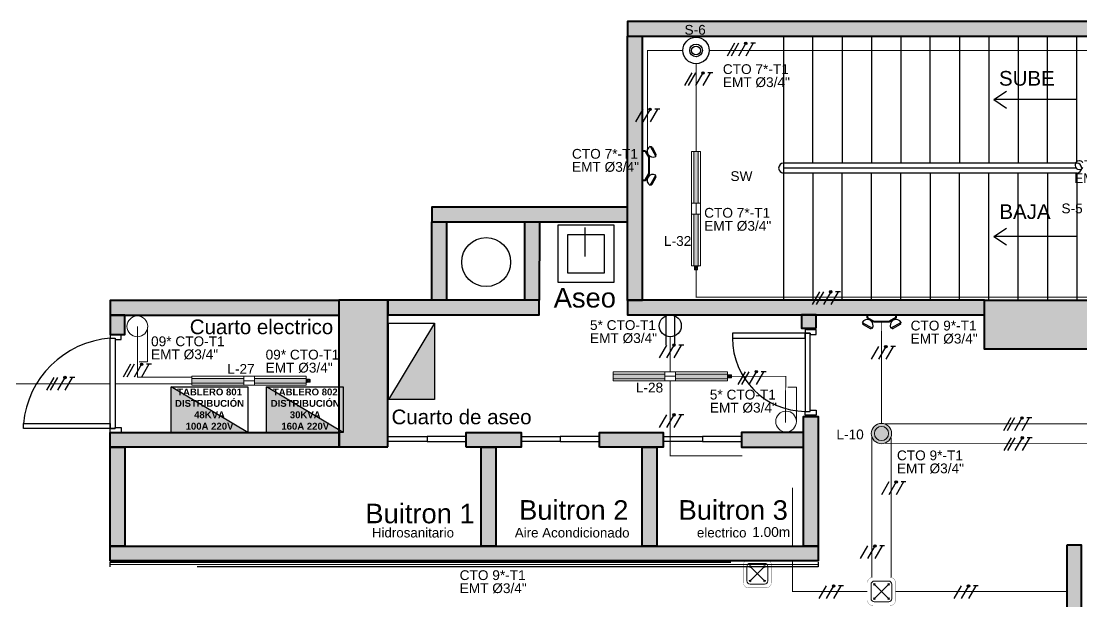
# Model space of a CAD drawing. Header units: metres. Extents: x -692 to 1029, y -233 to 3386.
# Drawn here: x 1008.49 to 1019.34, y 2480.53 to 2486.47 of the extents above; entities that cross this region are included whole.
import ezdxf
from ezdxf.lldxf.tags import DXFTag

# ---------------------------------------------------------------- set-up
doc = ezdxf.new("R2010")
doc.units = ezdxf.units.M
for name, pattern in [('CENTER2', [28.575, 19.05, -3.175, 3.175, -3.175]), ('CONTINUA', [0]), ('HIDDEN', [9.525, 6.35, -3.175]), ('LÍNEAS_OCULTASX2', [0.75, 0.5, -0.25])]:
    doc.linetypes.add(name, pattern=pattern)
for name, color, linetype in [('-ALAMBRADO', 7, 'Continuous'), ('-CN-GYD-ILUMINACION-EM', 1, 'Continuous'), ('-CN-GYD-TEXTOS', 7, 'Continuous'), ('1amobla', 253, 'Continuous'), ('AMOBLAMIENTO', 252, 'Continuous'), ('AREA PARQUEO', 253, 'Continuous'), ('CAJA DE PASO', 86, 'Continuous'), ('F-2', 253, 'Continuous'), ('GG_PISO 3', 8, 'Continuous'), ('GG_PISO 5', 8, 'Continuous'), ('LUMINARIA DE EMERGENCIA', 1, 'Continuous'), ('LUMINARIA LED CIRCULAR', 7, 'Continuous'), ('LUZ LED INDIRECTA', 7, 'Continuous'), ('MUEBLE', 253, 'Continuous'), ('SENSOR MOVIMIENTO', 3, 'Continuous'), ('T', 1, 'Continuous'), ('TB', 7, 'Continuous')]:
    doc.layers.add(name, color=color, linetype=linetype)
for name, color, linetype, lineweight in [('-CN-GYD-LUMINARIA LED HERMETICA', 1, 'Continuous', 5), ('-CN-GYD-TUBERÍA ILUMINACION', 5, 'Continuous', 18), ('-CN-GYD-TUBERÍA TOMACORRIENTE PVC', 86, 'Continuous', 18), ('-CN-INTERRUPTORES DE PARED', 3, 'Continuous', 20), ('_TEXTO', 7, 'Continuous', 9), ('Estructura', 250, 'Continuous', 40), ('TEXTOS', 250, 'Continuous', 20), ('Textos 1', 7, 'Continuous', 25)]:
    doc.layers.add(name, color=color, linetype=linetype, lineweight=lineweight)
for name, color, linetype, true_color in [('A-HATCH CONCRETO', 7, 'Continuous', 0xa8a8a8), ('HACHTCOLUMNA', 7, 'Continuous', 0x5c5c5c), ('JCA_HATCH 254', 7, 'Continuous', 0xc4c4c4)]:
    doc.layers.add(name, color=color, linetype=linetype, true_color=true_color)
doc.layers.add('DIM-25', color=253, linetype='Continuous', plot=False)
doc.layers.add('Muro', color=7, linetype='Continuous', lineweight=40, true_color=0x2e2e2e)
doc.styles.add('GYD', font='arial.ttf', dxfattribs={"height": 2.5})
doc.styles.get("Standard").update_dxf_attribs({"font": 'arial.ttf'})
tags = doc.linetypes.add('EMT_LINE', pattern='A,0.5,-0.2,["EMT",Standard,S=0.1,R=0,X=-0.1,Y=-0.05],-0.25', length=0.95).pattern_tags.tags
tags[6] = DXFTag(74, 10)
pattern_1 = [(180, (4.985, -38.812), (-6.00631, -10.40324), [1.50158, -10.51105]), (270, (4.2344, -38.812), (6.00631, -10.40324), [0.75079, -20.05569]), (270, (4.047, -38.812), (6.00631, -10.40324), [0.60063, -20.20584]), (270, (4.422, -38.812), (6.00631, -10.40324), [0.60063, -20.20584]), (240, (3.859, -38.812), (6.00631, -10.40324), [0.4805, -11.53212]), (300, (4.61, -38.812), (12.01262, -4e-09), [0.4805, -11.53212])]

# ---------------------------------------------------------------- blocks, each defined once
blk = doc.blocks.new('2x')
at = {"layer": '-ALAMBRADO'}
h = blk.add_hatch(color=256, dxfattribs=at)
edge = h.paths.add_edge_path()
edge.add_arc((0.075, 0.13), 0.025, 0, 360)
for p, q in [((-0.075, 0.13), (-0.225, -0.13)), ((0.075, 0.13), (-0.075, -0.13)), ((0.225, 0.13), (0.075, -0.13))]:
    blk.add_line(p, q, dxfattribs=at)
blk.add_lwpolyline([(0.275, 0.13), (0.175, 0.13)], dxfattribs=at)
blk.add_circle((0.075, 0.13), 0.025, dxfattribs=at)
blk = doc.blocks.new('*U28')
at = {"layer": '-ALAMBRADO'}
blk.add_blockref('2x', (0, 0), dxfattribs=at)
blk = doc.blocks.new('Caja de paso')
at = {"layer": '-CN-GYD-TUBERÍA TOMACORRIENTE PVC', "const_width": 0.00173}
blk.add_lwpolyline([(-0.1111, 0.0667), (-0.1111, -0.0667, 0.414214), (-0.0667, -0.1111), (0.0667, -0.1111, 0.414214), (0.1111, -0.0667), (0.1111, 0.0667, 0.414214), (0.0667, 0.1111), (-0.0667, 0.1111, 0.414214)], format="xyb", close=True, dxfattribs=at)
at = {"layer": '-CN-GYD-TUBERÍA TOMACORRIENTE PVC'}
blk.add_lwpolyline([(-0.0566, -0.0819), (0.0566, -0.0819, 0.414214), (0.0819, -0.0566), (0.0819, 0.0566, 0.414214), (0.0566, 0.0819), (-0.0566, 0.0819, 0.414214), (-0.0819, 0.0566), (-0.0819, -0.0566, 0.414214)], format="xyb", close=True, dxfattribs=at)
at = {"layer": '-CN-GYD-TUBERÍA TOMACORRIENTE PVC', "linetype": 'LÍNEAS_OCULTASX2'}
for points in [[(-0.0566, 0.0566), (0.0566, -0.0566)], [(0.0566, 0.0566), (-0.0566, -0.0566)]]:
    blk.add_lwpolyline(points, dxfattribs=at)
at = {"layer": '-CN-GYD-TUBERÍA TOMACORRIENTE PVC'}
for centre in [(-0.0566, 0.0566), (0.0566, 0.0566), (-0.0566, -0.0566), (0.0566, -0.0566)]:
    blk.add_circle(centre, 0.00665, dxfattribs=at)
blk = doc.blocks.new('t')
at = {"layer": 'T'}
for p, q in [((0.0063, 0.03), (0.2042, 0.03)), ((0.0063, -0.03), (0.2042, -0.03))]:
    blk.add_line(p, q, dxfattribs=at)
blk.add_circle((0.075, 0), 0.075, dxfattribs=at)
blk = doc.blocks.new('*U35')
at = {"layer": '-CN-GYD-ILUMINACION-EM', "ltscale": 0.3}
for p, q in [((-145, 270), (-200, 170)), ((-114, 285), (-197, 136)), ((-119, 277), (-119, 277)), ((-193, 144), (-193, 144)), ((-114, -285), (-197, -136)), ((-193, -144), (-193, -144)), ((-145, -270), (-200, -170)), ((-119, -277), (-119, -277))]:
    blk.add_line(p, q, dxfattribs=at)
at = {"layer": '-CN-GYD-ILUMINACION-EM'}
for p, q in [((0, 217), (-46, 217)), ((0, 207), (-40, 207)), ((0, -217), (0, 217)), ((-104, 116), (-104, -116)), ((-94, 114), (-94, -114)), ((-46, -217), (0, -217)), ((-40, -207), (0, -207))]:
    blk.add_line(p, q, dxfattribs=at)
for points in [[(-46, 217), (-104, 116)], [(-40, 207), (-94, 114)], [(-56, 199), (-70, 208)], [(-96, 130), (-110, 138)], [(-96, -130), (-110, -138)], [(-46, -217), (-104, -116)], [(-40, -207), (-94, -114)], [(-56, -199), (-70, -208)]]:
    blk.add_lwpolyline(points, dxfattribs=at)
at = {"layer": '-CN-GYD-ILUMINACION-EM', "ltscale": 0.3}
for centre, radius, start, end in [((-183, 161), 19.1, 150.9715, 240.9715), ((-156, 211), 85.5, 240.9715, 60.9715), ((-128, 260), 19.1, 60.9715, 150.9715), ((-183, -161), 19.1, 119.0285, 209.0285), ((-156, -211), 85.5, 299.0285, 119.0285), ((-128, -260), 19.1, 209.0285, 299.0285)]:
    blk.add_arc(centre, radius, start, end, dxfattribs=at)
at = {"layer": '-CN-GYD-TEXTOS', "style": 'GYD'}
blk.add_attdef('5', (-68, -406), '', height=125, rotation=90, dxfattribs=at)
blk = doc.blocks.new('TB')
at = {"layer": 'TB'}
h = blk.add_hatch(color=256, dxfattribs=at)
h.dxf.hatch_style = 1
h.paths.add_polyline_path([(0.1564, 0), (-0.1564, 0.1562), (-0.1564, 0)])
blk.add_lwpolyline([(-0.1564, 0.1562), (0.1564, 0.1562), (0.1564, 0), (-0.1564, 0)], close=True, dxfattribs=at)
blk.add_lwpolyline([(0.1564, 0), (-0.1564, 0.1562)], dxfattribs=at)
blk = doc.blocks.new('LUMINARIA HERMETICA 40W')
h = blk.add_hatch()
h.set_pattern_fill('SWAMP', color=252, scale=0.472938, angle=180)
h.set_pattern_definition(pattern_1)
h.paths.add_polyline_path([(-24, 55), (23, 55), (23, 585), (-24, 585)])
h = blk.add_hatch()
h.set_pattern_fill('SWAMP', color=252, scale=0.472938, angle=180)
h.set_pattern_definition(pattern_1)
h.paths.add_polyline_path([(-24, -585), (23, -585), (23, -55), (-24, -55)])
at = {"layer": '-CN-INTERRUPTORES DE PARED', "color": 1, "extrusion": (0, 0, -1)}
for p, q in [((-46, 585), (46, 585)), ((-46, 55), (-46, 585)), ((46, 585), (46, 559)), ((46, 559), (46, 55)), ((-46, -559), (-46, -55)), ((46, -55), (46, -585)), ((-46, -585), (-46, -559)), ((46, -585), (-46, -585))]:
    blk.add_line(p, q, dxfattribs=at)
at = {"layer": '-CN-INTERRUPTORES DE PARED', "color": 1}
for p, q in [((46, 55), (-46, 55)), ((0, 55), (0, -55)), ((46, -55), (46, 55)), ((-46, -55), (46, -55)), ((-16, -587), (-17, -588)), ((-17, -588), (-17, -589)), ((-17, -589), (-17, -595)), ((-17, -595), (-12, -595)), ((-15, -587), (-16, -587)), ((-12, -596), (-16, -596)), ((-16, -596), (-16, -604)), ((-16, -604), (-12, -604)), ((-16, -605), (-16, -615)), ((-12, -605), (-16, -605)), ((-16, -615), (-14, -617)), ((-13, -587), (-15, -587)), ((-14, -617), (-14, -621)), ((-14, -621), (-14, -623)), ((-14, -623), (-11, -626)), ((-13, -587), (-13, -585)), ((-13, -585), (0, -585)), ((-12, -588), (-13, -587)), ((0, -587), (-13, -587)), ((-11, -589), (-12, -588)), ((-12, -595), (-12, -596)), ((-12, -604), (-12, -605)), ((-8, -588), (-11, -589)), ((-11, -626), (0, -626)), ((-7, -588), (-8, -588)), ((-3, -587), (-7, -588)), ((0, -587), (-3, -587)), ((13, -585), (0, -585)), ((0, -587), (3, -587)), ((0, -587), (13, -587)), ((11, -626), (0, -626)), ((3, -587), (7, -588)), ((7, -588), (8, -588)), ((8, -588), (11, -589)), ((11, -589), (12, -588)), ((14, -623), (11, -626)), ((12, -588), (13, -587)), ((17, -595), (12, -595)), ((12, -595), (12, -596)), ((12, -596), (16, -596)), ((16, -604), (12, -604)), ((12, -604), (12, -605)), ((12, -605), (16, -605)), ((13, -587), (13, -585)), ((13, -587), (15, -587)), ((16, -615), (14, -617)), ((14, -617), (14, -621)), ((14, -621), (14, -623)), ((15, -587), (16, -587)), ((16, -587), (17, -588)), ((16, -596), (16, -604)), ((16, -605), (16, -615)), ((17, -588), (17, -589)), ((17, -589), (17, -595))]:
    blk.add_line(p, q, dxfattribs=at)
for points in [[(-46, 55), (-46, -55)], [(-17, -594), (-11, -594), (-8, -594), (0, -594)], [(-14, -617), (0, -617)], [(-12, -595), (0, -595)], [(-12, -596), (0, -596)], [(-12, -604), (0, -604)], [(-12, -605), (0, -605)], [(-11, -589), (-11, -595)], [(-9, -615), (-11, -617)], [(-7, -605), (-7, -615), (-9, -615), (-9, -605)], [(-8, -588), (-8, -595)], [(-8, -604), (-8, -596)], [(-7, -615), (-4, -617)], [(17, -594), (11, -594), (8, -594), (0, -594)], [(12, -595), (0, -595)], [(12, -596), (0, -596)], [(12, -604), (0, -604)], [(12, -605), (0, -605)], [(14, -617), (0, -617)], [(7, -615), (4, -617)], [(7, -605), (7, -615), (9, -615), (9, -605)], [(8, -588), (8, -595)], [(8, -604), (8, -596)], [(9, -615), (11, -617)], [(11, -589), (11, -595)]]:
    blk.add_lwpolyline(points, dxfattribs=at)
at = {"color": 1}
for points in [[(23, 55), (-24, 55), (-24, 585), (23, 585)], [(23, -585), (-24, -585), (-24, -55), (23, -55)]]:
    blk.add_lwpolyline(points, close=True, dxfattribs=at)
blk = doc.blocks.new('Sensor 360º_')
at = {"layer": 'SENSOR MOVIMIENTO'}
for radius in [0.1126, 0.054, 0.0375]:
    blk.add_circle((0, 0), radius, dxfattribs=at)
blk = doc.blocks.new('3x')
at = {"layer": '-ALAMBRADO'}
h = blk.add_hatch(color=256, dxfattribs=at)
edge = h.paths.add_edge_path()
edge.add_arc((0.078, 0.13), 0.025, 0, 360)
for p, q in [((-0.152, 0.13), (-0.302, -0.13)), ((-0.072, 0.13), (-0.222, -0.13)), ((0.078, 0.13), (-0.072, -0.13)), ((0.228, 0.13), (0.078, -0.13))]:
    blk.add_line(p, q, dxfattribs=at)
blk.add_lwpolyline([(0.278, 0.13), (0.178, 0.13)], dxfattribs=at)
blk.add_circle((0.078, 0.13), 0.025, dxfattribs=at)
blk = doc.blocks.new('*U29')
at = {"layer": '-ALAMBRADO'}
blk.add_blockref('3x', (0, 0), dxfattribs=at)
blk = doc.blocks.new('*U95')
at = {"layer": '-ALAMBRADO'}
blk.add_blockref('3x', (0, 0), dxfattribs=at)
blk = doc.blocks.new('OJO DE BUEY 12W')
at = {"layer": 'JCA_HATCH 254', "transparency": 33554687}
h = blk.add_hatch(color=256, dxfattribs=at)
h.dxf.hatch_style = 1
h.paths.add_polyline_path([(-104, 0, 1), (104, 0, 1)])
h.paths.add_polyline_path([(73, 0, -1), (-73, 0, -1)], flags=16)
at = {"layer": 'LUMINARIA LED CIRCULAR', "linetype": 'EMT_LINE', "lineweight": 5, "ltscale": 10}
h = blk.add_hatch(color=256, dxfattribs=at)
h.dxf.hatch_style = 1
h.set_gradient(color1=(147, 149, 152), color2=(248, 246, 176), name='SPHERICAL')
edge = h.paths.add_edge_path()
edge.add_arc((0, 0), 72.7, 0, 360)
at = {"layer": 'LUMINARIA LED CIRCULAR', "linetype": 'Continuous', "lineweight": 5, "ltscale": 10}
for radius in [104, 72.7]:
    blk.add_circle((0, 0), radius, dxfattribs=at)
blk = doc.blocks.new('Est etapa 3 torre')
at = {"layer": 'HACHTCOLUMNA'}
h = blk.add_hatch(color=256, dxfattribs=at)
h.paths.add_polyline_path([(1123.55, -5959.124), (1123.05, -5959.124), (1123.05, -5957.624), (1123.55, -5957.624)])
h.paths.add_polyline_path([(1116.05, -5959.124), (1115.55, -5959.124), (1115.55, -5957.624), (1116.05, -5957.624)])
h.paths.add_polyline_path([(1139.548, -5959.124), (1139.048, -5959.124), (1139.048, -5957.624), (1139.548, -5957.624)])
h.paths.add_polyline_path([(1132.05, -5959.124), (1131.55, -5959.124), (1131.55, -5957.624), (1132.05, -5957.624)])
h.paths.add_polyline_path([(1140.048, -5967.649), (1140.048, -5968.149), (1138.548, -5968.149), (1138.548, -5967.649)])
h.paths.add_polyline_path([(1124.05, -5967.649), (1124.05, -5968.149), (1122.55, -5968.149), (1122.55, -5967.649)])
h.paths.add_polyline_path([(1131.05, -5967.649), (1131.05, -5968.149), (1132.55, -5968.149), (1132.55, -5967.649)])
h.paths.add_polyline_path([(1115.05, -5967.649), (1115.05, -5968.149), (1116.55, -5968.149), (1116.55, -5967.649)])
h.paths.add_polyline_path([(1140.048, -5975.649), (1140.048, -5976.149), (1138.548, -5976.149), (1138.548, -5975.649)])
h.paths.add_polyline_path([(1124.05, -5975.649), (1124.05, -5976.149), (1122.55, -5976.149), (1122.55, -5975.649)])
h.paths.add_polyline_path([(1131.05, -5975.649), (1131.05, -5976.149), (1132.55, -5976.149), (1132.55, -5975.649)])
h.paths.add_polyline_path([(1115.05, -5975.649), (1115.05, -5976.149), (1116.55, -5976.149), (1116.55, -5975.649)])
h.paths.add_polyline_path([(1140.048, -5985.749), (1140.048, -5986.249), (1138.548, -5986.249), (1138.548, -5985.749)])
h.paths.add_polyline_path([(1124.05, -5985.749), (1124.05, -5986.249), (1122.55, -5986.249), (1122.55, -5985.749)])
h.paths.add_polyline_path([(1131.05, -5985.749), (1131.05, -5986.249), (1132.55, -5986.249), (1132.55, -5985.749)])
h.paths.add_polyline_path([(1115.05, -5985.749), (1115.05, -5986.249), (1116.55, -5986.249), (1116.55, -5985.749)])
h.paths.add_polyline_path([(1140.048, -5993.749), (1140.048, -5994.249), (1138.548, -5994.249), (1138.548, -5993.749)])
h.paths.add_polyline_path([(1124.05, -5993.749), (1124.05, -5994.249), (1122.55, -5994.249), (1122.55, -5993.749)])
h.paths.add_polyline_path([(1131.05, -5993.749), (1131.05, -5994.249), (1132.55, -5994.249), (1132.55, -5993.749)])
h.paths.add_polyline_path([(1115.05, -5993.749), (1115.05, -5994.249), (1116.55, -5994.249), (1116.55, -5993.749)])
h.paths.add_polyline_path([(1132.05, -6003.426), (1131.55, -6003.426), (1131.55, -6004.922), (1132.05, -6004.922)])
h.paths.add_polyline_path([(1138.153, -6003.424), (1139.653, -6003.424), (1139.653, -6003.924), (1138.153, -6003.924)])
h.paths.add_polyline_path([(1116.05, -6004.924), (1116.05, -6003.424), (1115.55, -6003.424), (1115.55, -6004.924)])
h.paths.add_polyline_path([(1123.55, -6004.924), (1123.55, -6003.424), (1123.05, -6003.424), (1123.05, -6004.924)])
h.paths.add_polyline_path([(1139.048, -6011.949), (1139.048, -6009.549), (1139.548, -6009.549), (1139.548, -6011.949)])
h.paths.add_polyline_path([(1131.55, -6009.549), (1131.55, -6011.949), (1132.05, -6011.949), (1132.05, -6009.549)])
h.paths.add_polyline_path([(1123.05, -6009.549), (1123.05, -6011.949), (1123.55, -6011.949), (1123.55, -6009.549)])
h.paths.add_polyline_path([(1116.05, -6009.549), (1116.05, -6011.949), (1115.55, -6011.949), (1115.55, -6009.549)])
at = {"layer": 'Estructura'}
for points in [[(1132.05, -6004.924), (1132.05, -6003.424), (1131.55, -6003.424), (1131.55, -6004.924)], [(1138.153, -6003.424), (1139.653, -6003.424), (1139.653, -6003.924), (1138.153, -6003.924)]]:
    blk.add_lwpolyline(points, close=True, dxfattribs=at)
blk = doc.blocks.new('A$Ca864cd78')
at = {"layer": 'A-HATCH CONCRETO', "ltscale": 0.03}
h = blk.add_hatch(color=256, dxfattribs=at)
h.dxf.hatch_style = 1
h.paths.add_polyline_path([(11.794, 8.579), (11.794, 8.429), (12.142, 8.429), (12.142, 8.579)])
h.paths.add_polyline_path([(12.142, 8.579), (12.292, 8.579), (12.292, 7.228), (12.142, 7.228)])
h.paths.add_polyline_path([(14.853, 7.078), (14.853, 7.228), (11.794, 7.229), (11.794, 7.079)])
h.paths.add_polyline_path([(11.444, 2.455), (11.444, 7.079), (11.294, 7.079), (11.294, 2.82), (11.294, 2.455)])
h.paths.add_polyline_path([(14.853, 3.904), (14.703, 3.904), (14.703, 7.078), (14.853, 7.078)])
h.paths.add_polyline_path([(13.453, 4.054), (13.453, 2.364), (13.803, 2.365), (13.803, 2.515), (13.604, 2.514), (13.603, 4.054)])
h.paths.add_polyline_path([(14.853, 2.515), (14.703, 2.515), (14.703, 1.865), (14.853, 1.865)])
h.paths.add_polyline_path([(14.703, 2.364), (14.703, 2.365), (14.703, 2.515), (14.703, 2.514)], flags=16)
h.paths.add_polyline_path([(11.294, 0.02), (14.853, 0.02), (14.853, 0.17), (11.794, 0.17), (11.794, 0.055), (11.294, 0.055)])
h.paths.add_polyline_path([(14.703, 0.665), (14.703, 0.17), (14.853, 0.17), (14.853, 0.665)])
h.paths.add_polyline_path([(18.169, 2.515), (18.169, 2.365), (17.603, 2.365), (17.603, 0), (17.452, 0), (17.452, 2.515)])
h.paths.add_polyline_path([(20.721, 2.515), (20.721, 2.365), (20.294, 2.365), (20.294, 2.455), (19.794, 2.455), (19.794, 2.365), (19.369, 2.365), (19.369, 2.515)])
h.paths.add_polyline_path([(17.603, 0), (24.645, 0), (24.645, 0.153), (17.603, 0.153)])
h.paths.add_polyline_path([(22.921, 2.515), (22.921, 2.365), (21.921, 2.365), (21.921, 2.515)])
h.paths.add_polyline_path([(22.346, 0.153), (22.496, 0.153), (22.496, 2.365), (22.346, 2.365), (22.346, 2.367), (22.346, 0.153), (22.346, 0.153)])
h.paths.add_polyline_path([(24.121, 2.515), (24.121, 2.365), (24.645, 2.365), (24.645, 0), (24.795, 0), (24.795, 2.515)])
h.paths.add_polyline_path([(27.791, 0.155), (31.592, 0.155), (31.592, 0.005), (27.791, 0.005)])
h.paths.add_polyline_path([(27.241, 0.005), (27.241, 2.455), (27.291, 2.455), (27.291, 0.055), (27.791, 0.055), (27.791, 0.005)])
h.paths.add_polyline_path([(31.026, 1.658), (31.026, 0.155), (30.876, 0.155), (30.876, 1.658)])
h.paths.add_polyline_path([(31.026, 1.658), (31.442, 1.658), (31.442, 1.508), (31.026, 1.508)])
h.paths.add_polyline_path([(31.592, 1.658), (31.592, 0.155), (31.442, 0.155), (31.442, 1.658)])
h.paths.add_polyline_path([(28.291, 3.974), (31.442, 3.974), (31.442, 3.824), (28.291, 3.824)])
h.paths.add_polyline_path([(28.9, 4.914), (28.9, 3.974), (29.05, 3.974), (29.05, 4.914)])
h.paths.add_polyline_path([(27.24, 6.076), (27.241, 2.455), (27.391, 2.455), (27.39, 6.076)])
h.paths.add_polyline_path([(27.391, 3.974), (27.391, 3.974), (27.391, 3.824), (27.391, 3.824)], flags=17)
h.paths.add_polyline_path([(28.9, 6.066), (31.442, 6.066), (31.442, 5.916), (28.9, 5.916)])
h.paths.add_polyline_path([(31.592, 6.066), (31.592, 4.863), (31.442, 4.863), (31.442, 6.066)])
h.paths.add_polyline_path([(28.9, 9.833), (28.9, 8.274), (29.05, 8.274), (29.05, 9.833)])
h.paths.add_polyline_path([(30.995, 9.831), (28.9, 9.835), (28.9, 9.985), (30.996, 9.981)])
h.paths.add_polyline_path([(31.212, 11.429), (22.745, 11.429), (22.745, 11.279), (31.212, 11.279)])
h.paths.add_polyline_path([(22.745, 8.578), (22.745, 11.279), (22.895, 11.279), (22.895, 8.578)])
h = blk.add_hatch(color=256, dxfattribs=at)
h.dxf.hatch_style = 1
h.paths.add_polyline_path([(22.745, 9.529), (20.744, 9.529), (20.744, 9.379), (22.745, 9.379)])
h.paths.add_polyline_path([(21.844, 9.379), (21.843, 8.429), (20.294, 8.429), (20.294, 8.579), (20.743, 8.579), (20.744, 9.379), (20.894, 9.376), (20.893, 8.58), (21.693, 8.579), (21.694, 9.379)])
h = blk.add_hatch(color=256, dxfattribs=at)
h.dxf.hatch_style = 1
h.paths.add_polyline_path([(26.396, 8.58), (22.745, 8.58), (22.745, 8.43), (26.396, 8.43)])
h.paths.add_polyline_path([(21.094, 7.078), (21.094, 7.228), (21.657, 7.228), (21.657, 7.078)])
h.paths.add_polyline_path([(22.457, 7.078), (22.457, 7.228), (23.111, 7.228), (23.111, 7.078)])
h.paths.add_polyline_path([(24.545, 7.078), (24.545, 7.228), (23.911, 7.228), (23.911, 7.078)])
h.paths.add_polyline_path([(24.695, 6.066), (24.545, 6.066), (24.545, 7.391), (24.695, 7.391)])
h.paths.add_polyline_path([(17.452, 6.066), (24.695, 6.066), (24.695, 5.916), (17.452, 5.916)])
h.paths.add_polyline_path([(23.046, 6.066), (22.896, 6.066), (22.896, 7.078), (23.046, 7.078)])
h.paths.add_polyline_path([(21.397, 6.066), (21.247, 6.066), (21.247, 7.078), (21.397, 7.078)])
h.paths.add_polyline_path([(17.453, 6.066), (17.453, 7.078), (17.603, 7.078), (17.603, 6.066)])
h.paths.add_polyline_path([(17.453, 7.078), (17.453, 7.228), (19.794, 7.228), (19.794, 7.078)])
h = blk.add_hatch(color=256, dxfattribs=at)
h.dxf.hatch_style = 1
h.paths.add_polyline_path([(24.676, 8.43), (24.526, 8.43), (24.526, 8.294), (24.676, 8.294)])
at = {"layer": 'JCA_HATCH 254', "linetype": 'Continuous', "ltscale": 0.3, "transparency": 33554687}
h = blk.add_hatch(color=256, dxfattribs=at)
h.dxf.hatch_style = 1
h.paths.add_polyline_path([(19.794, 8.578), (17.453, 8.578), (17.453, 8.428), (19.794, 8.428)])
h = blk.add_hatch(color=256, dxfattribs=at)
h.dxf.hatch_style = 1
h.paths.add_polyline_path([(17.453, 8.428), (17.453, 8.228), (17.603, 8.228), (17.603, 8.428)])
at = {"layer": '1amobla', "linetype": 'CENTER2', "ltscale": 0.3}
for p, q in [((24.341, 11.28), (24.341, 8.581)), ((24.641, 9.98), (24.641, 11.28)), ((24.941, 11.28), (24.941, 9.98)), ((25.241, 11.28), (25.241, 9.98)), ((25.541, 11.28), (25.541, 9.98)), ((25.841, 9.98), (25.841, 11.28)), ((26.141, 11.28), (26.141, 9.98)), ((26.441, 11.28), (26.441, 9.98)), ((26.741, 11.28), (26.741, 9.98)), ((27.041, 9.98), (27.041, 11.28)), ((27.341, 9.98), (27.341, 11.28)), ((24.641, 9.88), (24.641, 8.581)), ((24.941, 8.581), (24.941, 9.88)), ((25.241, 8.581), (25.241, 9.88)), ((25.541, 8.581), (25.541, 9.88)), ((25.841, 9.88), (25.841, 8.581)), ((26.141, 8.581), (26.141, 9.88)), ((26.441, 8.581), (26.441, 9.88)), ((26.741, 8.581), (26.741, 9.88)), ((27.041, 9.88), (27.042, 8.579)), ((27.341, 9.88), (27.341, 8.581))]:
    blk.add_line(p, q, dxfattribs=at)
at = {"layer": 'AMOBLAMIENTO'}
blk.add_line((22.31, 9.323), (22.31, 9.026), dxfattribs=at)
for points in [[(22.604, 9.349), (22.604, 8.759), (22.036, 8.759), (22.036, 9.349)], [(22.506, 9.251), (22.506, 8.857), (22.134, 8.857), (22.134, 9.251)]]:
    blk.add_lwpolyline(points, close=True, dxfattribs=at)
at = {"layer": 'AREA PARQUEO'}
for p, q in [((27.341, 9.98), (24.341, 9.98)), ((27.341, 9.93), (24.341, 9.93)), ((27.341, 9.88), (24.341, 9.88))]:
    blk.add_line(p, q, dxfattribs=at)
for centre, start, end in [((24.341, 9.93), 90, 270), ((27.341, 9.93), 270, 90)]:
    blk.add_arc(centre, 0.05, start, end, dxfattribs=at)
at = {"layer": 'DIM-25'}
for centre, radius, start, end in [((17.527, 7.227), 0.966, 94.4015, 174.684), ((24.57, 8.193), 0.751, 180.044, 269.4867)]:
    blk.add_arc(centre, radius, start, end, dxfattribs=at)
at = {"layer": 'F-2'}
for points in [[(24.614, 8.23), (24.676, 8.23), (24.676, 8.281), (24.564, 8.281), (24.564, 8.243), (24.614, 8.243), (24.614, 8.23)], [(24.576, 8.294), (24.576, 8.281), (24.664, 8.281), (24.664, 8.294)], [(17.503, 8.177), (17.565, 8.177), (17.565, 8.228), (17.453, 8.228), (17.453, 8.19), (17.503, 8.19), (17.503, 8.177)], [(24.614, 7.455), (24.676, 7.455), (24.676, 7.404), (24.564, 7.404), (24.564, 7.442), (24.614, 7.442), (24.614, 7.455)], [(24.576, 7.391), (24.576, 7.404), (24.664, 7.404), (24.664, 7.391)], [(17.503, 7.279), (17.565, 7.279), (17.565, 7.228), (17.453, 7.228), (17.453, 7.266), (17.503, 7.266), (17.503, 7.279)]]:
    blk.add_lwpolyline(points, dxfattribs=at)
for points in [[(17.503, 7.266), (17.453, 7.266), (17.453, 8.19), (17.503, 8.19)], [(24.614, 8.243), (24.564, 8.243), (24.564, 7.442), (24.614, 7.442)]]:
    blk.add_lwpolyline(points, close=True, dxfattribs=at)
at = {"layer": 'F-2', "elevation": -2415.091}
for points in [[(20.694, 7.185), (20.694, 7.134), (20.294, 7.134), (20.294, 7.185)], [(20.694, 7.185), (20.694, 7.134), (21.094, 7.134), (21.094, 7.185)], [(22.057, 7.185), (22.057, 7.134), (21.657, 7.134), (21.657, 7.185)], [(22.057, 7.185), (22.057, 7.134), (22.457, 7.134), (22.457, 7.185)], [(23.511, 7.185), (23.511, 7.134), (23.111, 7.134), (23.111, 7.185)], [(23.511, 7.185), (23.511, 7.134), (23.911, 7.134), (23.911, 7.185)]]:
    blk.add_lwpolyline(points, close=True, dxfattribs=at)
at = {"layer": 'MUEBLE', "linetype": 'HIDDEN'}
for points in [[(24.564, 8.192), (24.564, 8.243), (23.82, 8.243), (23.82, 8.192)], [(17.453, 7.317), (17.453, 7.266), (16.565, 7.266), (16.565, 7.317)]]:
    blk.add_lwpolyline(points, close=True, dxfattribs=at)
at = {"layer": 'Muro'}
for points in [[(31.212, 11.429), (22.745, 11.429), (22.745, 11.279), (31.212, 11.279)], [(22.745, 9.529), (20.744, 9.529), (20.744, 9.379), (22.745, 9.379)], [(20.894, 9.379), (20.893, 8.579), (20.743, 8.579), (20.744, 9.379)], [(21.844, 9.379), (21.843, 8.579), (21.693, 8.579), (21.694, 9.379)], [(21.843, 8.579), (20.294, 8.579), (20.294, 8.429), (21.843, 8.429)], [(26.396, 8.58), (22.745, 8.58), (22.745, 8.43), (26.396, 8.43)], [(24.676, 8.294), (24.676, 8.43), (24.526, 8.43), (24.526, 8.294)], [(24.695, 6.066), (24.545, 6.066), (24.545, 7.391), (24.695, 7.391)], [(17.453, 7.078), (17.453, 7.228), (19.794, 7.228), (19.794, 7.078)], [(21.094, 7.078), (21.094, 7.228), (21.657, 7.228), (21.657, 7.078)], [(17.453, 6.066), (17.453, 7.078), (17.603, 7.078), (17.603, 6.066)], [(27.24, 6.076), (27.241, 2.455), (27.391, 2.455), (27.39, 6.076)], [(17.452, 6.066), (24.695, 6.066), (24.695, 5.916), (17.452, 5.916)]]:
    blk.add_lwpolyline(points, close=True, dxfattribs=at)
for points, elevation in [([(22.745, 8.578), (22.745, 11.279), (22.895, 11.279), (22.895, 8.578)], 1207.545), ([(22.457, 7.078), (22.457, 7.228), (23.111, 7.228), (23.111, 7.078)], -2415.091), ([(24.545, 7.078), (24.545, 7.228), (23.911, 7.228), (23.911, 7.078)], -2415.091), ([(21.397, 6.066), (21.247, 6.066), (21.247, 7.078), (21.397, 7.078)], 2415.091), ([(23.046, 6.066), (22.896, 6.066), (22.896, 7.078), (23.046, 7.078)], 1207.545)]:
    blk.add_lwpolyline(points, close=True, dxfattribs=dict(at, elevation=elevation))
for points in [[(19.794, 8.578), (17.453, 8.578), (17.453, 8.428), (19.794, 8.428), (19.794, 8.578)], [(17.453, 8.428), (17.453, 8.228), (17.603, 8.228), (17.603, 8.428), (17.453, 8.428)]]:
    blk.add_lwpolyline(points, dxfattribs=at)
blk.add_blockref('Est etapa 3 torre', (-1111.757, 6012.003), dxfattribs=at)
at = {"layer": 'Textos 1', "color": 8, "linetype": 'Continuous', "ltscale": 0.3}
blk.add_text('Cuarto de aseo', height=0.15, dxfattribs=at).set_placement((20.331, 7.311))
at = {"layer": 'Textos 1', "color": 8, "linetype": 'Continuous', "ltscale": 0.3, "insert": (18.267, 8.382), "char_height": 0.15, "width": 1.46119, "attachment_point": 1}
blk.add_mtext('Cuarto electrico', dxfattribs=at)

msp = doc.modelspace()

# ---------------------------------------------------------------- linework, layer by layer
at = {"layer": '-CN-GYD-TUBERÍA ILUMINACION', "linetype": 'EMT_LINE', "ltscale": 10, "const_width": 0.01}
for points in [[(1015.261, 2486.169), (1014.898, 2486.169), (1014.898, 2485.142)], [(1015.531, 2486.169), (1019.991, 2486.169)], [(1015.396, 2485.136), (1015.396, 2486.034)], [(1019.519, 2484.406), (1019.519, 2483.647), (1015.396, 2483.647), (1015.396, 2483.926)], [(1017.293, 2482.356), (1017.295, 2483.394)], [(1010.24, 2482.829), (1009.682, 2482.828), (1009.682, 2483.348)], [(1015.132, 2483.241), (1015.132, 2482.883)], [(1015.758, 2482.837), (1016.314, 2482.837), (1016.31, 2482.362)], [(1007.769, 2482.76), (1009.402, 2482.76)], [(1009.453, 2482.76), (1010.24, 2482.76)], [(1015.132, 2482.79), (1015.132, 2482.025), (1015.869, 2482.025)], [(1020.056, 2482.352), (1017.329, 2482.352)], [(1017.193, 2480.779), (1017.193, 2482.219)], [(1017.393, 2480.781), (1017.393, 2482.211)], [(1020.061, 2482.152), (1017.328, 2482.152)], [(1016.384, 2481.103), (1016.384, 2481.7)], [(1017.148, 2480.637), (1016.384, 2480.637), (1016.384, 2480.953)], [(1017.438, 2480.637), (1019.191, 2480.637)]]:
    msp.add_lwpolyline(points, dxfattribs=at)
at = {"layer": '-CN-INTERRUPTORES DE PARED', "color": 3, "extrusion": (0, 0, -1)}
for p, q in [((1009.786, 2483.339), (1009.786, 2482.986)), ((1009.786, 2482.986), (1009.7, 2482.986)), ((1016.423, 2482.727), (1016.336, 2482.727)), ((1016.423, 2482.375), (1016.423, 2482.727))]:
    msp.add_line(p, q, dxfattribs=at)
for centre in [(-1009.681, 2483.348), (-1016.317, 2482.375)]:
    msp.add_circle(centre, 0.106, dxfattribs=at)
at = {"layer": 'GG_PISO 3'}
for points in [[(1019.291, 2485.667), (1018.441, 2485.667), (1018.571, 2485.753)], [(1019.291, 2485.667), (1018.441, 2485.667), (1018.571, 2485.58)], [(1019.291, 2484.267), (1018.441, 2484.267), (1018.571, 2484.353)], [(1019.291, 2484.267), (1018.441, 2484.267), (1018.571, 2484.18)]]:
    msp.add_lwpolyline(points, dxfattribs=at)
at = {"layer": 'GG_PISO 5', "ltscale": 0.1}
msp.add_circle((1013.249, 2484.005), 0.25, dxfattribs=at)
at = {"layer": 'LUZ LED INDIRECTA', "color": 40, "linetype": 'CONTINUA', "ltscale": 0.3, "true_color": 0xf8d731, "const_width": 0.01}
msp.add_lwpolyline([(1009.402, 2480.913), (1016.644, 2480.913)], dxfattribs=at)
at = {"layer": 'LUZ LED INDIRECTA', "color": 0, "linetype": 'HIDDEN'}
msp.add_lwpolyline([(1009.402, 2480.888), (1009.402, 2480.938), (1016.644, 2480.938), (1016.644, 2480.888)], close=True, dxfattribs=at)

# ---------------------------------------------------------------- block references
at = {"layer": '-CN-GYD-LUMINARIA LED HERMETICA', "linetype": 'Continuous', "xscale": 0.001, "yscale": 0.001, "zscale": 0.002575412933351854}
msp.add_blockref('LUMINARIA HERMETICA 40W', (1015.396, 2484.551), dxfattribs=at)
for p, rotation in [((1015.132, 2482.837), 90), ((1010.824, 2482.792), 89.99999999999999)]:
    msp.add_blockref('LUMINARIA HERMETICA 40W', p, dxfattribs=dict(at, rotation=rotation))
msp.add_blockref('A$Ca864cd78', (991.95, 2475.036))
at = {"layer": '_TEXTO', "linetype": 'Continuous', "ltscale": 10, "xscale": 0.5, "yscale": 0.5}
for name, p, zscale in [('*U29', (1015.866, 2486.177), 320), ('*U29', (1015.428, 2485.874), 320), ('*U28', (1014.888, 2485.503), 0.5), ('*U29', (1016.735, 2483.636), 320), ('*U28', (1015.132, 2483.091), 0.5), ('*U28', (1017.3, 2483.076), 0.5), ('*U29', (1009.686, 2482.895), 320), ('*U29', (1015.973, 2482.819), 320), ('*U95', (1008.901, 2482.76), 0.5), ('*U28', (1015.132, 2482.378), 0.5), ('*U95', (1018.691, 2482.346), 0.5), ('*U95', (1018.694, 2482.143), 0.5), ('*U28', (1017.406, 2481.692), 0.5), ('*U28', (1017.188, 2481.038), 0.5), ('*U28', (1016.766, 2480.629), 0.5), ('*U28', (1018.146, 2480.629), 0.5)]:
    msp.add_blockref(name, p, dxfattribs=dict(at, zscale=zscale))
at = {"layer": 'CAJA DE PASO', "linetype": 'Continuous', "ltscale": 10, "xscale": 1.3, "yscale": 1.3, "zscale": 45.18280937220077}
for p in [(1016.023, 2480.818), (1017.293, 2480.637)]:
    msp.add_blockref('Caja de paso', p, dxfattribs=at)
at = {"layer": 'LUMINARIA DE EMERGENCIA', "linetype": 'Continuous', "ltscale": 10}
for p, xscale, yscale, zscale, rotation in [((1014.846, 2484.99), 0.0007007190885462964, 0.0007007190885462964, 0.0007007190885462964, 180), ((1017.295, 2483.467), 0.0007, 0.0007, 0.0007, 89.99999999999999)]:
    msp.add_blockref('*U35', p, dxfattribs=dict(at, xscale=xscale, yscale=yscale, zscale=zscale, rotation=rotation))
at = {"layer": 'LUMINARIA LED CIRCULAR', "xscale": 0.001, "yscale": 0.001, "zscale": 0.578415361173768}
msp.add_blockref('OJO DE BUEY 12W', (1017.293, 2482.252), dxfattribs=at)
at = {"layer": 'SENSOR MOVIMIENTO', "xscale": 1.2, "yscale": 1.2}
msp.add_blockref('Sensor 360º_', (1015.396, 2486.169), dxfattribs=at)
at = {"layer": 'T', "xscale": 1.5, "yscale": 1.5, "zscale": 1.5, "rotation": 270}
msp.add_blockref('t', (1015.132, 2483.466), dxfattribs=at)
at = {"layer": 'TB', "xscale": 2.5, "yscale": 3, "zscale": 1.5, "rotation": 90}
msp.add_blockref('TB', (1012.72, 2482.99), dxfattribs=at)
at = {"layer": 'TB', "xscale": 2.5, "yscale": 3, "zscale": 1.5}
for p in [(1010.419, 2482.261), (1011.394, 2482.261)]:
    msp.add_blockref('TB', p, dxfattribs=at)

# ---------------------------------------------------------------- texts
at = {"layer": 'GG_PISO 3', "char_height": 0.15, "attachment_point": 1, "rotation": 360}
for s, insert in [('SUBE', (1018.495, 2485.959)), ('BAJA', (1018.499, 2484.596))]:
    msp.add_mtext_dynamic_manual_height_columns(s, width=0.89145, gutter_width=5, heights=[0], dxfattribs=dict(at, insert=insert))
at = {"layer": 'GG_PISO 5'}
for s, height, rotation, p in [('SW', 0.1, 359.9331, (1015.748, 2484.834)), ('Aseo', 0.2, 0.0669, (1013.94, 2483.54)), ('Buitron 1', 0.2, 359.9331, (1012.013, 2481.335)), ('Buitron 2', 0.2, 359.9331, (1013.586, 2481.371)), ('Buitron 3 ', 0.2, 359.9331, (1015.217, 2481.371)), ('Hidrosanitario', 0.09752, 359.9331, (1012.08, 2481.19)), ('Aire Acondicionado', 0.09752, 359.9331, (1013.542, 2481.19)), ('electrico', 0.0975, 359.9331, (1015.405, 2481.19))]:
    msp.add_text(s, height=height, rotation=rotation, dxfattribs=at).set_placement(p)
at = {"layer": 'TEXTOS', "char_height": 0.1, "attachment_point": 1}
for s, width, heights, insert in [('\\pxqc;S-6', 0.77349, [0], (1015, 2486.43)), ('\\pxqc;S-5', 0.77349, [0], (1018.856, 2484.604)), ('\\pxqc;L-32', 0.27392, [0.1], (1015.071, 2484.271)), ('\\pxqc;L-27', 0.27392, [0.1], (1010.604, 2482.963)), ('\\pxqc;L-28', 0.27392, [0.1], (1014.783, 2482.772)), ('\\pxqc;L-10', 0.77349, [0], (1016.585, 2482.293)), ('\\pxqc;1.00m', 0.27392, [0], (1016.028, 2481.295))]:
    msp.add_mtext_dynamic_manual_height_columns(s, width=width, gutter_width=0.325, heights=heights, dxfattribs=dict(at, insert=insert))
for s, insert, width in [('\\A1;\\pxsm0.8;CTO 7*-T1\\PEMT Ø3/4"       ', (1015.67, 2486.028), 0.6806), ('\\A1;\\pxsm0.8;CTO 7*-T1\\PEMT Ø3/4"       ', (1014.127, 2485.162), 0.6806), ('\\A1;\\pxsm0.8;CTO 7*-T1\\PEMT Ø3/4"       ', (1019.263, 2485.046), 0.6806), ('\\A1;\\pxsm0.8;CTO 7*-T1\\PEMT Ø3/4"       ', (1015.479, 2484.559), 0.6806), ('\\A1;\\pxsm0.8;5* CTO-T1\\PEMT Ø3/4"       ', (1014.311, 2483.411), 0.6806), ('\\A1;\\pxsm0.8;CTO 9*-T1\\PEMT Ø3/4"       ', (1017.591, 2483.406), 0.6806), ('\\A1;\\pxsm0.8;09* CTO-T1\\PEMT Ø3/4"       ', (1009.821, 2483.245), 0.72835), ('\\A1;\\pxsm0.8;09* CTO-T1\\PEMT Ø3/4"       ', (1010.993, 2483.109), 0.72835), ('\\A1;\\pxsm0.8;5* CTO-T1\\PEMT Ø3/4"       ', (1015.537, 2482.7), 0.6806), ('\\A1;\\pxsm0.8;CTO 9*-T1\\PEMT Ø3/4"       ', (1017.451, 2482.079), 0.6806), ('\\A1;\\pxsm0.8;CTO 9*-T1\\PEMT Ø3/4"       ', (1012.978, 2480.854), 0.6806)]:
    msp.add_mtext(s, dxfattribs=dict(at, insert=insert, width=width))
at = {"layer": 'Textos 1', "color": 42, "true_color": 0xdd8108, "char_height": 0.07, "attachment_point": 1}
for s, insert in [('\\pxqc;{\\fArial|b1|i0|c0|p34;TABLERO 801 DISTRIBUCIÓN\\P48KVA\\P100A 220V}', (1009.999, 2482.712)), ('\\pxqc;{\\fArial|b1|i0|c0|p34;TABLERO 802 DISTRIBUCIÓN\\P30KVA\\P160A 220V}', (1010.978, 2482.712))]:
    msp.add_mtext_dynamic_manual_height_columns(s, width=0.84085, gutter_width=0.325, heights=[0], dxfattribs=dict(at, insert=insert))

doc.saveas('drawing.dxf')
